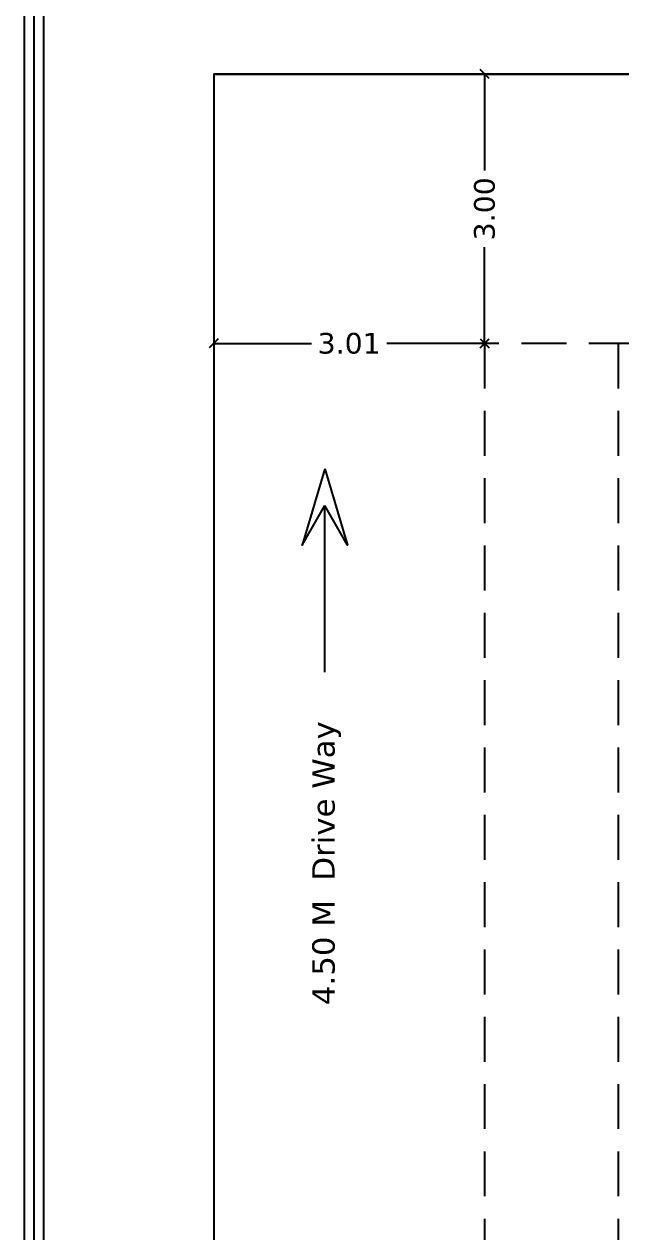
# Model space of a CAD drawing. Header units: metres. Extents: x 1161 to 1456, y 119 to 208.
# Drawn here: x 1315.62 to 1322.26, y 150.03 to 163.48 of the extents above; entities that cross this region are included whole.
import ezdxf

# ---------------------------------------------------------------- set-up
doc = ezdxf.new("R2010")
doc.units = ezdxf.units.M
doc.header["$MEASUREMENT"] = 0
doc.header["$PDMODE"] = 1
doc.header["$PDSIZE"] = -5
doc.linetypes.add('DASHED', pattern=[0.75, 0.5, -0.25])
doc.layers.add('GRID', color=8, linetype='Continuous')
doc.layers.add('HAT', color=9, linetype='Continuous', lineweight=15)
doc.styles.get("Standard").update_dxf_attribs({"font": 'verdana.ttf'})
doc.dimstyles.new('app', dxfattribs={"dimtxt": 0.23, "dimasz": 0.1, "dimexe": 0.18, "dimexo": 0.0625, "dimgap": 0.09, "dimtad": 0, "dimzin": 0, "dimdsep": 46, "dimtxsty": 'Standard', "dimblk": 'OBLIQUE', "dimcen": 0.09, "dimse1": 1, "dimse2": 1, "dimclrd": 8, "dimclre": 8, "dimclrt": 6, "dimadec": 0, "dimazin": 0, "dimtfac": 1, "dimtofl": 0, "dimtmove": 0, "dimatfit": 3, "dimfxl": 0, "dimtolj": 1, "dimtzin": 0, "dimarcsym": 0})

# ---------------------------------------------------------------- blocks, each defined once
blk = doc.blocks.new('*D58')
at = {"layer": 'DEFPOINTS', "color": 0}
for p in [(1332.129, 163.311), (1317.729, 162.927), (1332.129, 162.927)]:
    blk.add_point(p, dxfattribs=at)
at = {"color": 6, "insert": (1324.929, 163.311), "char_height": 0.5, "attachment_point": 5}
blk.add_mtext('\\A1;14.40', dxfattribs=at)
blk = doc.blocks.new('_Oblique')
at = {"layer": 'HAT', "color": 0, "linetype": 'Continuous', "lineweight": -2}
blk.add_line((-0.5, -0.5), (0.5, 0.5), dxfattribs=at)
blk = doc.blocks.new('A$C2A26495B')
at = {"layer": 'GRID'}
for points in [[(0, 2.263), (-0.253, 1.415), (0, 1.857)], [(0, 2.263), (0.253, 1.415), (0, 1.857)], [(0, 0), (0, 1.857)]]:
    blk.add_lwpolyline(points, dxfattribs=at)
blk = doc.blocks.new('*D60')
at = {"color": 8, "lineweight": -2}
for p, q in [((1317.729, 159.927), (1318.817, 159.927)), ((1320.743, 159.927), (1319.656, 159.927))]:
    blk.add_line(p, q, dxfattribs=at)
at = {"layer": 'DEFPOINTS', "color": 0}
for p in [(1317.729, 159.927), (1317.729, 159.927), (1320.743, 159.927)]:
    blk.add_point(p, dxfattribs=at)
at = {"color": 8, "lineweight": -2, "xscale": 0.1, "yscale": 0.1, "zscale": 0.1, "rotation": 180}
blk.add_blockref('_Oblique', (1317.729, 159.927), dxfattribs=at)
at = {"color": 8, "lineweight": -2, "xscale": 0.1, "yscale": 0.1, "zscale": 0.1}
blk.add_blockref('_Oblique', (1320.743, 159.927), dxfattribs=at)
at = {"color": 6, "insert": (1319.236, 159.927), "char_height": 0.23, "attachment_point": 5}
blk.add_mtext('\\A1;3.01', dxfattribs=at)
blk = doc.blocks.new('*D106')
at = {"color": 8, "lineweight": -2}
for p, q in [((1320.743, 162.927), (1320.743, 161.852)), ((1320.743, 159.927), (1320.743, 161.001))]:
    blk.add_line(p, q, dxfattribs=at)
at = {"layer": 'DEFPOINTS', "color": 0}
for p in [(1320.743, 162.927), (1320.743, 162.927), (1320.743, 159.927)]:
    blk.add_point(p, dxfattribs=at)
at = {"color": 8, "lineweight": -2, "xscale": 0.1, "yscale": 0.1, "zscale": 0.1}
for p, rotation in [((1320.743, 162.927), 90), ((1320.743, 159.927), 270)]:
    blk.add_blockref('_Oblique', p, dxfattribs=dict(at, rotation=rotation))
at = {"color": 6, "insert": (1320.743, 161.427), "char_height": 0.23, "attachment_point": 5, "rotation": 90}
blk.add_mtext('\\A1;3.00', dxfattribs=at)
blk = doc.blocks.new('*D66')
at = {"layer": 'DEFPOINTS', "color": 0}
for p in [(1316.953, 162.927), (1318.183, 162.927), (1318.183, 130.627)]:
    blk.add_point(p, dxfattribs=at)
at = {"color": 6, "insert": (1316.953, 146.777), "char_height": 0.5, "attachment_point": 5, "rotation": 90}
blk.add_mtext('\\A1;32.30', dxfattribs=at)

msp = doc.modelspace()

# ---------------------------------------------------------------- linework, layer by layer
at = {"linetype": 'DASHED'}
msp.add_line((1322.2292, 159.9266), (1322.2292, 133.8666), dxfattribs=at)
for points in [[(1315.6187, 199.4511), (1315.6187, 122.3549), (1398.1445, 122.3549), (1398.1445, 199.4511)], [(1315.7271, 199.3427), (1315.7271, 122.4633), (1398.036, 122.4633), (1398.036, 199.3427)], [(1315.8356, 199.2342), (1315.8356, 122.5718), (1397.9276, 122.5718), (1397.9276, 199.2342)], [(1317.7292, 130.6266), (1331.3257, 130.9367), (1332.1292, 162.9266), (1317.7292, 162.9266)]]:
    msp.add_lwpolyline(points, close=True)
for points in [[(1317.7292, 162.9266), (1317.7292, 130.6266)], [(1317.7292, 162.9266), (1332.1292, 162.9266)]]:
    msp.add_lwpolyline(points)
msp.add_lwpolyline([(1328.4033, 148.7145), (1328.4033, 159.9266), (1320.7433, 159.9266), (1320.7433, 133.8666), (1328.4033, 133.8666), (1328.4033, 141.0466)], dxfattribs=at)

# ---------------------------------------------------------------- block references
msp.add_blockref('A$C2A26495B', (1318.9641, 156.2658))

# ---------------------------------------------------------------- texts
msp.add_text('4.50 M  Drive Way', height=0.25, rotation=90).set_placement((1319.0748, 152.5573))

# ---------------------------------------------------------------- dimensions: what is measured, and where the dimension line sits
dim = msp.add_aligned_dim(p1=(1317.7292, 162.9266), p2=(1332.1292, 162.9266), distance=0.3841, dimstyle='app', override={"dimtxt": 0.5, "dimsd1": 1, "dimsd2": 1})
dim.commit()
dim.dimension.update_dxf_attribs({"geometry": '*D58', "text_midpoint": (1324.9292, 163.3107)})
dim = msp.add_linear_dim(base=(1316.9531, 162.9266), p1=(1318.1829, 130.6266), p2=(1318.1829, 162.9266), angle=90, dimstyle='app', override={"dimtxt": 0.5, "dimsd1": 1, "dimsd2": 1})
dim.commit()
dim.dimension.update_dxf_attribs({"geometry": '*D66', "text_midpoint": (1316.9531, 146.7766)})
dim = msp.add_linear_dim(base=(1320.7433, 162.9266), p1=(1320.7433, 159.9266), p2=(1320.7433, 162.9266), angle=90, dimstyle='app')
dim.commit()
dim.dimension.update_dxf_attribs({"geometry": '*D106', "text_midpoint": (1320.7433, 161.4266)})
dim = msp.add_linear_dim(base=(1317.7292, 159.9266), p1=(1320.7433, 159.9266), p2=(1317.7292, 159.9266), dimstyle='app')
dim.commit()
dim.dimension.update_dxf_attribs({"geometry": '*D60', "text_midpoint": (1319.2363, 159.9266)})

doc.saveas('drawing.dxf')
